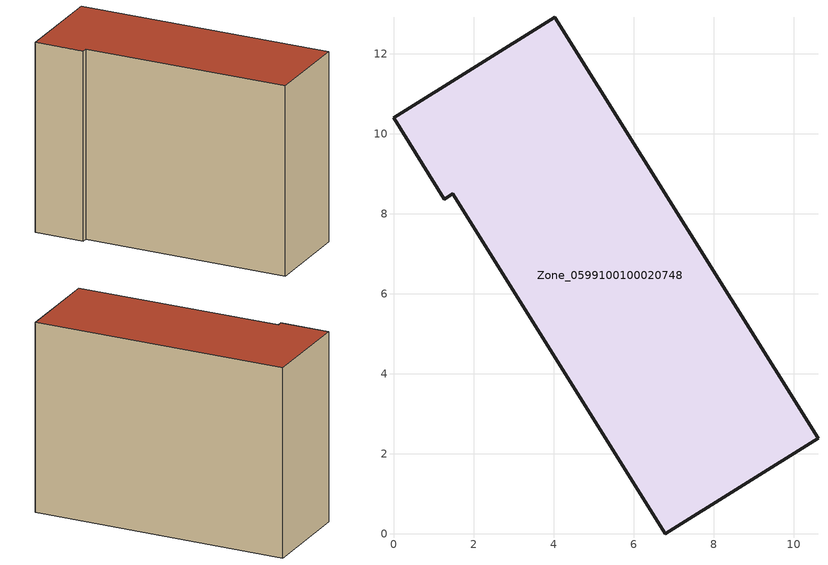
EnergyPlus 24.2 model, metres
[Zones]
Zone_0599100100020748
 floor ground (C_G): 1.48,8.5 1.27,8.37 0,10.4 4.03,12.91 10.61,2.39 6.79,0 z0
 wall outside (C_F): 4.03,12.91 0,10.4 1.27,8.37 1.48,8.5 6.79,0 10.61,2.39 4.03,12.91 z0:9.29
 roof outside (C_R): 6.79,0 10.61,2.39 4.03,12.91 0,10.4 1.27,8.37 1.48,8.5 z9.29
[BUILDING]
Pand.0599100100020748: North Axis=0; Terrain=City; Loads Convergence Tolerance Value=0.04; Temperature Convergence Tolerance Value=0.4; Solar Distribution=FullExterior; Maximum Number of Warmup Days=25; Minimum Number of Warmup Days=1
[Site:Location]
Rotterdam.The.Hague.AP_ZH_NLD Design_Conditions: Latitude=51.96; Longitude=4.45; Time Zone=1; Elevation=-4.5
[SITE:GROUNDTEMPERATURE:BUILDINGSURFACE]
18, 18, 18, 18, 18, 18, 18, 18, 18, 18, 18, 18
[MATERIAL] Thermal Absorptance=0.9; Solar Absorptance=0.7; Visible Absorptance=0.7
Name | Roughness | Thickness | Conductivity | Density | Specific Heat
G.TI.2015-2018 | MediumSmooth | 0.15 | 0.0428571 | 540 | 1210
F.TI.2015-2018 | Rough | 0.3 | 0.0666667 | 1920 | 840
R.TI.2015-2018 | MediumRough | 0.2 | 0.0333333 | 1500 | 1000
[CONSTRUCTION]
C_G: G.TI.2015-2018
C_F: F.TI.2015-2018
C_R: R.TI.2015-2018
[ZONE]
Zone_0599100100020748: Type=1; Multiplier=1; Ceiling Height=Autocalculate; Volume=Autocalculate; Floor Area=autocalculate; Part of Total Floor Area=Yes
[ZONEINFILTRATION:DESIGNFLOWRATE]
Infil_Zone_0599100100020748: Zone or ZoneList or Space or SpaceList=Zone_0599100100020748; Schedule=AlwaysOn; Design Flow Rate Calculation Method=Flow/Area; Flow Rate per Floor Area=0.0015; Constant Term Coefficient=1; Temperature Term Coefficient=0; Velocity Term Coefficient=0; Velocity Squared Term Coefficient=0
[HVACTEMPLATE:ZONE:IDEALLOADSAIRSYSTEM]
Zone_0599100100020748: Maximum Heating Supply Air Temperature=50; Minimum Cooling Supply Air Temperature=13; Maximum Heating Supply Air Humidity Ratio=0.0156; Minimum Cooling Supply Air Humidity Ratio=0.0077; Heating Limit=NoLimit; Cooling Limit=NoLimit; Dehumidification Control Type=ConstantSensibleHeatRatio; Cooling Sensible Heat Ratio=0.7; Dehumidification Setpoint=60; Humidification Control Type=None; Humidification Setpoint=30; Outdoor Air Method=None; Outdoor Air Flow Rate per Person=0.00944; Outdoor Air Flow Rate per Zone Floor Area=0; Outdoor Air Flow Rate per Zone=0; Demand Controlled Ventilation Type=None; Outdoor Air Economizer Type=NoEconomizer; Heat Recovery Type=None; Sensible Heat Recovery Effectiveness=0.7; Latent Heat Recovery Effectiveness=0.65
[ZONECONTROL:THERMOSTAT]
ThermostatControl_Zone_0599100100020748: Zone or ZoneList=Zone_0599100100020748; Control Type Schedule=DualSetpointControlType; Control 1=Thermostat_Zone_0599100100020748; Temperature Difference Between Cutout And Setpoint=0
[THERMOSTATSETPOINT:DUALSETPOINT]
Thermostat_Zone_0599100100020748: Heating Setpoint Temperature Schedule=HeatingSetpoint_Zone_0599100100020748; Cooling Setpoint Temperature Schedule=CoolingSetpoint_Zone_0599100100020748
[SCHEDULE:COMPACT]
HeatingSetpoint_Zone_0599100100020748: Through: 12/31, For: AllDays, Until: 24:00, 21
CoolingSetpoint_Zone_0599100100020748: Through: 12/31, For: AllDays, Until: 24:00, 24
DualSetpointControlType: Through: 12/31, For: AllDays, Until: 24:00, 4
AlwaysOn: Through: 12/31, For: AllDays, Until: 24:00, 1
